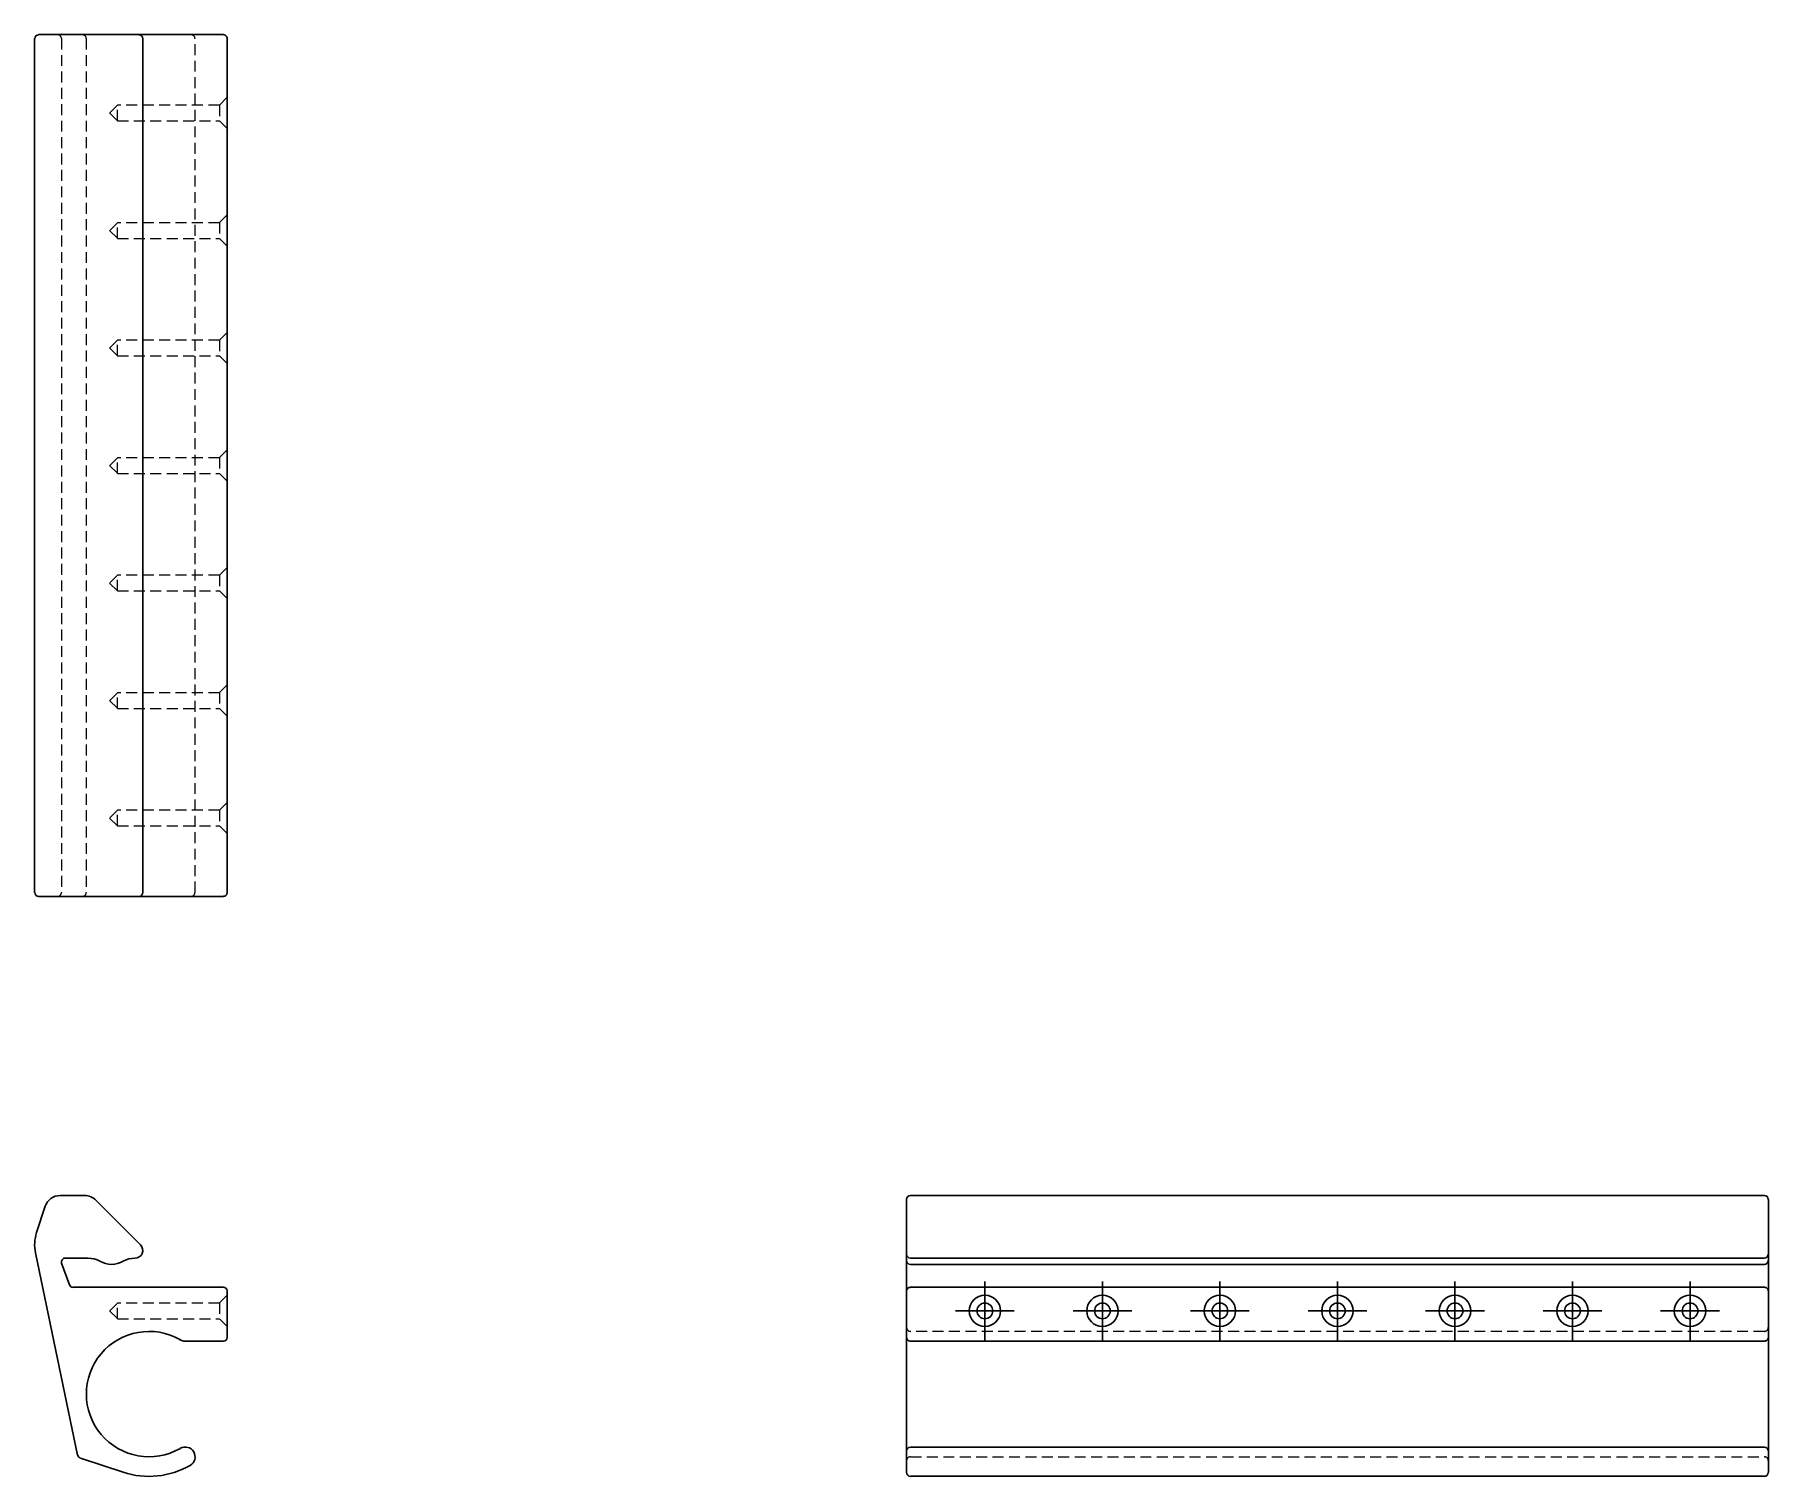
# Model space of a CAD drawing. Header units: millimetres. Extents: x 72 to 273, y 41 to 208.
import ezdxf

# ---------------------------------------------------------------- set-up
doc = ezdxf.new("R2010")
doc.units = ezdxf.units.MM
doc.linetypes.add('HIDDEN', pattern=[1.905, 1.27, -0.635])
doc.layers.add('10', color=7, linetype='Continuous')

# ---------------------------------------------------------------- blocks, each defined once
blk = doc.blocks.new('SW_CENTERMARKSYMBOL_0')
at = {"layer": '10', "color": 0}
for p, q in [((0, 2.5), (0, 3.41)), ((0, 0), (0, 2.5)), ((-2.5, 0), (-3.41, 0)), ((0, 0), (-2.5, 0)), ((0, 0), (0, -2.5)), ((0, 0), (2.5, 0)), ((2.5, 0), (3.41, 0)), ((0, -2.5), (0, -3.41))]:
    blk.add_line(p, q, dxfattribs=at)
blk = doc.blocks.new('SW_CENTERMARKSYMBOL_1')
at = {"layer": '10', "color": 0}
for p, q in [((0, 2.5), (0, 3.41)), ((0, 0), (0, 2.5)), ((-2.5, 0), (-3.41, 0)), ((0, 0), (-2.5, 0)), ((0, 0), (0, -2.5)), ((0, 0), (2.5, 0)), ((2.5, 0), (3.41, 0)), ((0, -2.5), (0, -3.41))]:
    blk.add_line(p, q, dxfattribs=at)
blk = doc.blocks.new('SW_CENTERMARKSYMBOL_2')
at = {"layer": '10', "color": 0}
for p, q in [((0, 2.5), (0, 3.41)), ((0, 0), (0, 2.5)), ((-2.5, 0), (-3.41, 0)), ((0, 0), (-2.5, 0)), ((0, 0), (0, -2.5)), ((0, 0), (2.5, 0)), ((2.5, 0), (3.41, 0)), ((0, -2.5), (0, -3.41))]:
    blk.add_line(p, q, dxfattribs=at)
blk = doc.blocks.new('SW_CENTERMARKSYMBOL_3')
at = {"layer": '10', "color": 0}
for p, q in [((0, 2.5), (0, 3.41)), ((0, 0), (0, 2.5)), ((-2.5, 0), (-3.41, 0)), ((0, 0), (-2.5, 0)), ((0, 0), (0, -2.5)), ((0, 0), (2.5, 0)), ((2.5, 0), (3.41, 0)), ((0, -2.5), (0, -3.41))]:
    blk.add_line(p, q, dxfattribs=at)
blk = doc.blocks.new('SW_CENTERMARKSYMBOL_4')
at = {"layer": '10', "color": 0}
for p, q in [((0, 2.5), (0, 3.41)), ((0, 0), (0, 2.5)), ((-2.5, 0), (-3.41, 0)), ((0, 0), (-2.5, 0)), ((0, 0), (0, -2.5)), ((0, 0), (2.5, 0)), ((2.5, 0), (3.41, 0)), ((0, -2.5), (0, -3.41))]:
    blk.add_line(p, q, dxfattribs=at)
blk = doc.blocks.new('SW_CENTERMARKSYMBOL_5')
at = {"layer": '10', "color": 0}
for p, q in [((0, 2.5), (0, 3.41)), ((0, 0), (0, 2.5)), ((-2.5, 0), (-3.41, 0)), ((0, 0), (-2.5, 0)), ((0, 0), (0, -2.5)), ((0, 0), (2.5, 0)), ((2.5, 0), (3.41, 0)), ((0, -2.5), (0, -3.41))]:
    blk.add_line(p, q, dxfattribs=at)
blk = doc.blocks.new('SW_CENTERMARKSYMBOL_6')
at = {"layer": '10', "color": 0}
for p, q in [((0, 2.5), (0, 3.41)), ((0, 0), (0, 2.5)), ((-2.5, 0), (-3.41, 0)), ((0, 0), (-2.5, 0)), ((0, 0), (0, -2.5)), ((0, 0), (2.5, 0)), ((2.5, 0), (3.41, 0)), ((0, -2.5), (0, -3.41))]:
    blk.add_line(p, q, dxfattribs=at)

msp = doc.modelspace()

# ---------------------------------------------------------------- linework, layer by layer
at = {"color": 7, "linetype": 'Continuous', "lineweight": 25}
for p, q in [((71.83, 207.54), (71.83, 108.46)), ((72.29, 208), (72.49, 208)), ((72.49, 208), (73.49, 208)), ((73.49, 208), (74.79, 208)), ((74.79, 208), (77.64, 208)), ((77.64, 208), (78.6, 208)), ((78.6, 208), (83.79, 208)), ((83.79, 208), (83.92, 208)), ((83.92, 208), (93.71, 208)), ((84.38, 108.46), (84.38, 207.54)), ((94.17, 207.54), (94.17, 108.46)), ((72.49, 108), (72.29, 108)), ((73.49, 108), (72.49, 108)), ((74.79, 108), (73.49, 108)), ((77.64, 108), (74.79, 108)), ((78.6, 108), (77.64, 108)), ((83.79, 108), (78.6, 108)), ((83.92, 108), (83.79, 108)), ((93.71, 108), (83.92, 108)), ((74.79, 73.29), (77.64, 73.29)), ((78.92, 72.76), (84.11, 67.57)), ((173, 72.44), (173, 72.84)), ((173, 67.25), (173, 72.44)), ((272.54, 73.29), (173.46, 73.29)), ((273, 72.84), (273, 72.44)), ((273, 72.44), (273, 67.25)), ((72.06, 69), (73.06, 72.04)), ((76.82, 43.17), (71.93, 66.65)), ((173, 66.48), (173, 67.25)), ((173, 66.05), (173, 66.48)), ((273, 67.25), (273, 66.48)), ((273, 66.48), (273, 66.05)), ((74.96, 65.45), (75.88, 62.92)), ((78.04, 66.02), (75.36, 66.02)), ((173, 65.75), (173, 66.05)), ((173, 65.3), (173, 65.75)), ((173, 62.76), (173, 65.3)), ((272.54, 66.02), (173.46, 66.02)), ((173.46, 65.29), (272.54, 65.29)), ((273, 66.05), (273, 65.75)), ((273, 65.75), (273, 65.3)), ((273, 65.3), (273, 62.76)), ((76.28, 62.64), (93.74, 62.64)), ((173, 62.19), (173, 62.76)), ((272.54, 62.64), (173.46, 62.64)), ((273, 62.76), (273, 62.19)), ((94.17, 62.22), (94.17, 56.82)), ((173, 56.85), (173, 62.19)), ((273, 62.19), (273, 56.85)), ((93.74, 56.4), (89.3, 56.4)), ((173, 43.65), (173, 56.85)), ((272.54, 56.4), (173.46, 56.4)), ((273, 56.85), (273, 43.65)), ((82.11, 41.19), (77.13, 42.83)), ((173, 42.38), (173, 43.65)), ((173, 41.16), (173, 42.38)), ((272.54, 44.11), (173.46, 44.11)), ((273, 43.65), (273, 42.38)), ((273, 42.38), (273, 41.16)), ((173.46, 40.71), (272.54, 40.71))]:
    msp.add_line(p, q, dxfattribs=at)
at = {"color": 7, "linetype": 'HIDDEN', "lineweight": 18}
for p, q in [((74.94, 207.54), (74.94, 108.46)), ((77.82, 207.54), (77.82, 108.46)), ((90.44, 108.46), (90.44, 207.54)), ((81.44, 199.82), (80.53, 198.91)), ((81.44, 198), (81.44, 199.82)), ((93.26, 199.82), (81.44, 199.82)), ((94.17, 200.73), (93.26, 199.82)), ((93.26, 199.82), (93.26, 198)), ((80.53, 198.91), (81.44, 198)), ((81.44, 198), (93.26, 198)), ((93.26, 198), (94.17, 197.09)), ((94.17, 187.09), (93.26, 186.18)), ((81.44, 186.18), (80.53, 185.27)), ((80.53, 185.27), (81.44, 184.36)), ((81.44, 184.36), (81.44, 186.18)), ((93.26, 186.18), (81.44, 186.18)), ((93.26, 186.18), (93.26, 184.36)), ((81.44, 184.36), (93.26, 184.36)), ((93.26, 184.36), (94.17, 183.45)), ((94.17, 173.45), (93.26, 172.54)), ((81.44, 172.54), (80.53, 171.64)), ((80.53, 171.64), (81.44, 170.73)), ((81.44, 170.73), (81.44, 172.54)), ((93.26, 172.54), (81.44, 172.54)), ((93.26, 172.54), (93.26, 170.73)), ((81.44, 170.73), (93.26, 170.73)), ((93.26, 170.73), (94.17, 169.82)), ((94.17, 159.82), (93.26, 158.91)), ((81.44, 158.91), (80.53, 158)), ((80.53, 158), (81.44, 157.09)), ((81.44, 157.09), (81.44, 158.91)), ((93.26, 158.91), (81.44, 158.91)), ((81.44, 157.09), (93.26, 157.09)), ((93.26, 158.91), (93.26, 157.09)), ((93.26, 157.09), (94.17, 156.18)), ((81.44, 145.27), (80.53, 144.36)), ((81.44, 143.46), (81.44, 145.27)), ((93.26, 145.27), (81.44, 145.27)), ((94.17, 146.18), (93.26, 145.27)), ((93.26, 145.27), (93.26, 143.46)), ((80.53, 144.36), (81.44, 143.46)), ((81.44, 143.46), (93.26, 143.46)), ((93.26, 143.46), (94.17, 142.55)), ((81.44, 131.64), (80.53, 130.73)), ((81.44, 129.82), (81.44, 131.64)), ((93.26, 131.64), (81.44, 131.64)), ((94.17, 132.55), (93.26, 131.64)), ((93.26, 131.64), (93.26, 129.82)), ((80.53, 130.73), (81.44, 129.82)), ((81.44, 129.82), (93.26, 129.82)), ((93.26, 129.82), (94.17, 128.91)), ((94.17, 118.91), (93.26, 118)), ((81.44, 118), (80.53, 117.09)), ((80.53, 117.09), (81.44, 116.18)), ((81.44, 116.18), (81.44, 118)), ((93.26, 118), (81.44, 118)), ((93.26, 118), (93.26, 116.18)), ((81.44, 116.18), (93.26, 116.18)), ((93.26, 116.18), (94.17, 115.27)), ((81.44, 60.82), (80.53, 59.91)), ((81.44, 59), (81.44, 60.82)), ((93.26, 60.82), (81.44, 60.82)), ((94.17, 61.73), (93.26, 60.82)), ((93.26, 60.82), (93.26, 59)), ((80.53, 59.91), (81.44, 59)), ((81.44, 59), (93.26, 59)), ((93.26, 59), (94.17, 58.1)), ((272.54, 57.52), (173.46, 57.52)), ((173.46, 42.98), (272.54, 42.98))]:
    msp.add_line(p, q, dxfattribs=at)
at = {"color": 7, "linetype": 'Continuous', "lineweight": 25}
for centre, radius in [((182.09, 59.91), 1.82), ((182.09, 59.91), 0.909), ((195.73, 59.91), 1.82), ((195.73, 59.91), 0.909), ((209.36, 59.91), 1.82), ((209.36, 59.91), 0.909), ((223, 59.91), 1.82), ((223, 59.91), 0.909), ((236.64, 59.91), 1.82), ((236.64, 59.91), 0.909), ((250.27, 59.91), 1.82), ((250.27, 59.91), 0.909), ((263.91, 59.91), 1.82), ((263.91, 59.91), 0.909)]:
    msp.add_circle(centre, radius, dxfattribs=at)
for centre, radius, start, end in [((72.29, 207.54), 0.455, 90, 180), ((83.92, 207.54), 0.455, 0, 90), ((72.29, 108.46), 0.455, 180, 270), ((83.92, 108.46), 0.455, 270, 0), ((74.79, 71.47), 1.82, 90, 161.7812), ((77.64, 71.47), 1.82, 45, 90), ((173.46, 72.84), 0.455, 90, 180), ((272.54, 72.84), 0.455, 0, 90), ((76.38, 67.57), 4.55, 161.7812, 191.7812), ((83.47, 66.93), 0.909, 270, 45), ((173.46, 66.48), 0.455, 180, 270), ((272.54, 66.48), 0.455, 270, 0), ((75.36, 65.6), 0.423, 90, 199.9874), ((78.04, 63.31), 2.71, 60, 90), ((80.76, 68.01), 2.71, 240, 300), ((83.47, 63.31), 2.71, 90, 120), ((173.46, 65.75), 0.455, 180, 270), ((272.54, 65.75), 0.455, 270, 0), ((76.28, 63.06), 0.423, 199.9874, 270), ((93.74, 62.22), 0.423, 0, 90), ((85.1, 50.25), 7.27, 60, 300), ((89.3, 57.53), 1.14, 240, 270), ((93.74, 56.82), 0.423, 270, 0), ((77.27, 43.26), 0.455, 191.7812, 251.7812), ((89.3, 42.97), 1.14, 300, 120), ((173.46, 43.65), 0.455, 90, 180), ((272.54, 43.65), 0.455, 0, 90), ((85.1, 50.25), 9.55, 251.7812, 300), ((173.46, 41.16), 0.455, 180, 270), ((272.54, 41.16), 0.455, 270, 0)]:
    msp.add_arc(centre, radius, start, end, dxfattribs=at)
at = {"color": 7, "linetype": 'HIDDEN', "lineweight": 18}
for centre, start, end in [((74.48, 207.54), 0, 90), ((77.37, 207.54), 0, 90), ((89.98, 207.54), 0, 90), ((74.48, 108.46), 270, 0), ((77.37, 108.46), 270, 0), ((89.98, 108.46), 270, 0), ((173.46, 57.98), 180, 270), ((272.54, 57.98), 270, 0), ((173.46, 42.53), 90, 180), ((272.54, 42.53), 0, 90)]:
    msp.add_arc(centre, 0.455, start, end, dxfattribs=at)
at = {"color": 7, "linetype": 'Continuous', "lineweight": 25}
for points, knots in [([(93.71, 208), (93.73, 208), (93.77, 208), (93.83, 207.98), (93.89, 207.96), (93.93, 207.94), (93.97, 207.92), (94, 207.89), (94.05, 207.85), (94.11, 207.77), (94.16, 207.66), (94.16, 207.58), (94.17, 207.54)], [0, 0, 0, 0, 0.091156, 0.175785, 0.253884, 0.325453, 0.390489, 0.448992, 0.500961, 0.673416, 0.839748, 1, 1, 1, 1]), ([(94.17, 108.46), (94.17, 108.43), (94.16, 108.39), (94.15, 108.32), (94.12, 108.25), (94.08, 108.19), (94.03, 108.13), (93.96, 108.07), (93.85, 108.01), (93.76, 108.01), (93.71, 108)], [0, 0, 0, 0, 0.0956036, 0.1934088, 0.2934257, 0.3956636, 0.5001313, 0.6313828, 0.7980465, 1, 1, 1, 1]), ([(173.46, 62.64), (173.34, 62.64), (173.22, 62.59), (173.05, 62.42), (173, 62.3), (173, 62.19)], [0, 0, 0, 0, 0.5, 0.5, 1, 1, 1, 1]), ([(273, 62.19), (273, 62.3), (272.95, 62.42), (272.78, 62.59), (272.66, 62.64), (272.54, 62.64)], [0, 0, 0, 0, 0.5, 0.5, 1, 1, 1, 1]), ([(173.46, 56.4), (173.43, 56.4), (173.39, 56.4), (173.32, 56.42), (173.25, 56.44), (173.19, 56.48), (173.13, 56.53), (173.07, 56.61), (173.01, 56.72), (173.01, 56.8), (173, 56.85)], [0, 0, 0, 0, 0.095604, 0.193409, 0.293426, 0.395664, 0.500131, 0.631383, 0.798046, 1, 1, 1, 1]), ([(273, 56.85), (273, 56.83), (273, 56.79), (272.98, 56.73), (272.96, 56.68), (272.94, 56.63), (272.92, 56.59), (272.89, 56.56), (272.85, 56.51), (272.77, 56.45), (272.66, 56.41), (272.58, 56.4), (272.54, 56.4)], [0, 0, 0, 0, 0.091156, 0.175785, 0.253884, 0.325453, 0.390489, 0.448992, 0.500961, 0.673416, 0.839748, 1, 1, 1, 1])]:
    msp.add_open_spline(points, degree=3, knots=knots, dxfattribs=at)

# ---------------------------------------------------------------- block references
at = {"layer": '10'}
for name, p in [('SW_CENTERMARKSYMBOL_5', (182.09, 59.91)), ('SW_CENTERMARKSYMBOL_6', (195.73, 59.91)), ('SW_CENTERMARKSYMBOL_4', (209.36, 59.91)), ('SW_CENTERMARKSYMBOL_3', (223, 59.91)), ('SW_CENTERMARKSYMBOL_2', (236.64, 59.91)), ('SW_CENTERMARKSYMBOL_1', (250.27, 59.91)), ('SW_CENTERMARKSYMBOL_0', (263.91, 59.91))]:
    msp.add_blockref(name, p, dxfattribs=at)

doc.saveas('drawing.dxf')
